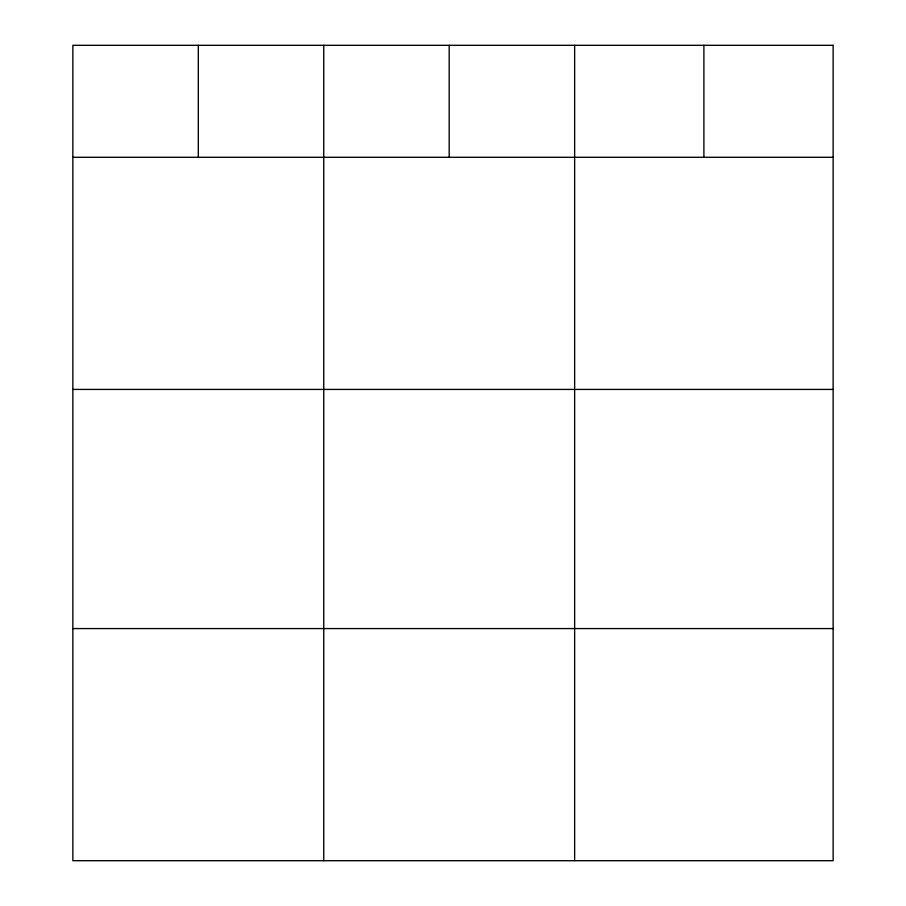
<?xml version="1.0" encoding="UTF-8"?>
<svg xmlns="http://www.w3.org/2000/svg" width="906" height="906" viewBox="0 0 906 906"><rect width="100%" height="100%" fill="white"/><g stroke="black" fill="none" stroke-linecap="round" stroke-linejoin="round"><path stroke-width="1.36" d="M72.865 157.293L833.135 157.293M72.865 389.421L833.135 389.421M72.865 628.571L833.135 628.571M703.894 45.3L703.894 157.293M574.642 45.3L574.642 860.7M449.195 45.3L449.195 157.293M323.748 45.3L323.748 860.7M198.301 45.3L198.301 157.293M833.135 45.3L72.865 45.3L72.865 860.7L833.135 860.7L833.135 45.3"/></g></svg>
